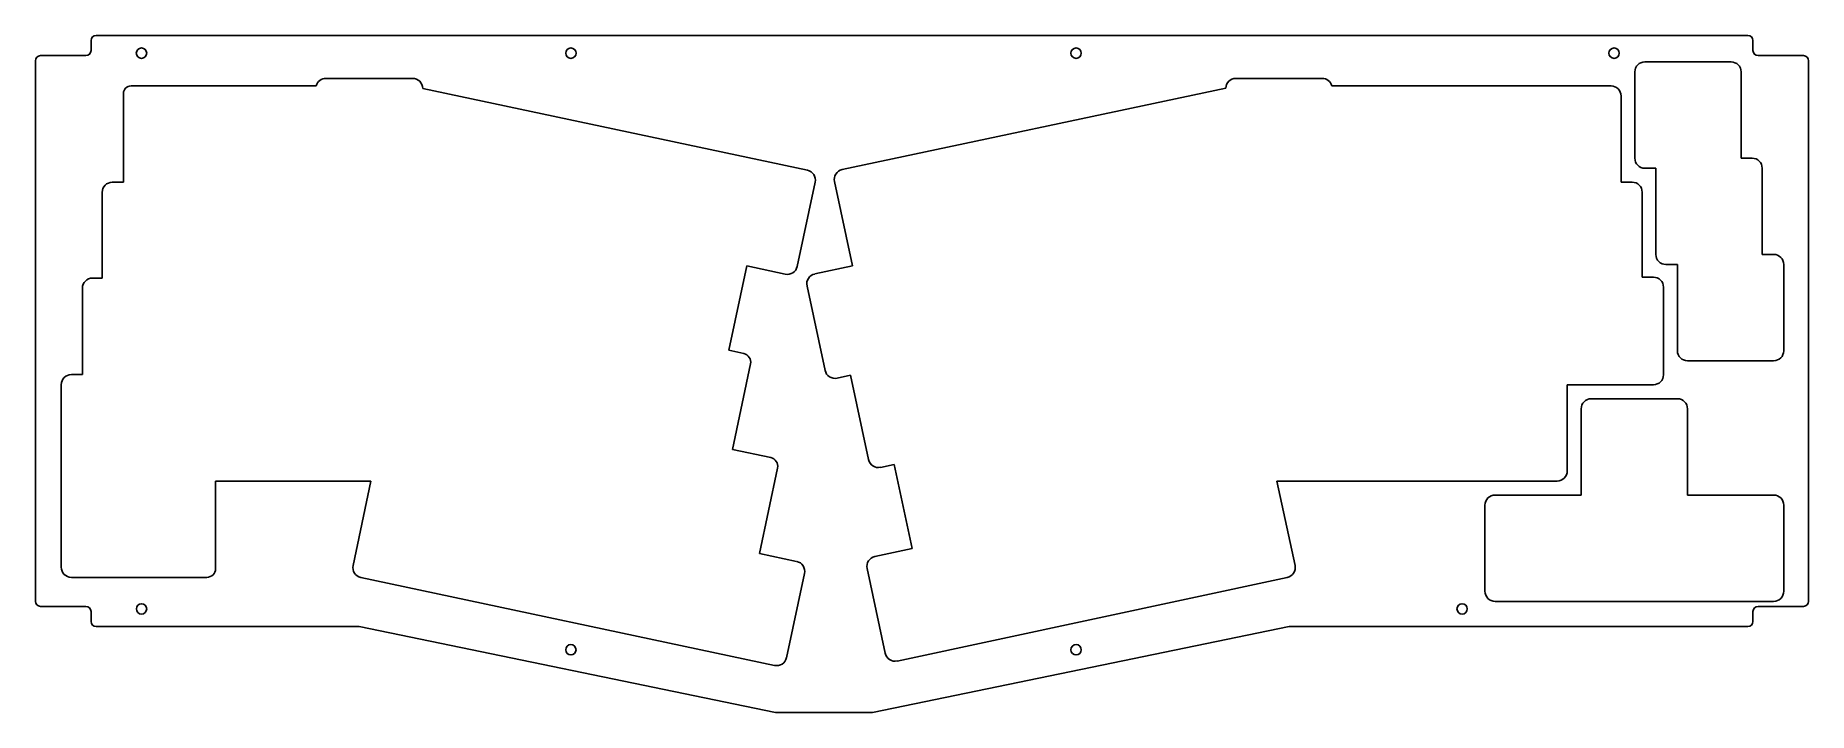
# Model space of a CAD drawing. Extents: x -157 to 194, y -223 to -89.
import ezdxf

# ---------------------------------------------------------------- set-up
doc = ezdxf.new("R2010")
doc.units = 0
doc.header["$MEASUREMENT"] = 0
doc.layers.add('MODELSKETCH_VISIBLE', color=7, linetype='CONTINUOUS')

msp = doc.modelspace()

# ---------------------------------------------------------------- linework, layer by layer
at = {"layer": 'MODELSKETCH_VISIBLE'}
for p, q in [((-145.96, -91.6), (-145.96, -89.6)), ((-144.96, -88.6), (182.04, -88.6)), ((183.04, -89.6), (183.04, -91.6)), ((-156.96, -200.6), (-156.96, -93.6)), ((-155.96, -92.6), (-146.96, -92.6)), ((161.65, -93.83), (178.7, -93.83)), ((184.04, -92.6), (193.04, -92.6)), ((194.04, -93.6), (194.04, -200.6)), ((-99.44, -97.09), (-82.3, -97.09)), ((80.68, -97.09), (97.74, -97.09)), ((159.65, -112.88), (159.65, -95.83)), ((180.7, -95.83), (180.7, -112.88)), ((-139.54, -117.65), (-139.54, -100.09)), ((-138.04, -98.59), (-101.38, -98.59)), ((-80.3, -99.09), (-4.15, -115.27)), ((2.75, -115.15), (78.68, -99.06)), ((99.67, -98.59), (154.94, -98.59)), ((156.94, -100.59), (156.94, -117.63)), ((163.82, -114.88), (161.65, -114.88)), ((163.82, -131.93), (163.82, -114.88)), ((180.7, -112.88), (182.87, -112.88)), ((184.87, -114.88), (184.87, -131.93)), ((-141.75, -117.65), (-139.54, -117.65)), ((-2.61, -117.65), (-6.15, -134.3)), ((4.78, -134.22), (1.21, -117.53)), ((156.94, -117.63), (159.11, -117.63)), ((-143.75, -136.63), (-143.75, -119.65)), ((161.11, -119.63), (161.11, -136.44)), ((184.87, -131.93), (187.14, -131.93)), ((-145.66, -136.63), (-143.75, -136.63)), ((-16.16, -134.21), (-19.71, -150.92)), ((-8.52, -135.84), (-16.16, -134.21)), ((-2.68, -135.81), (4.78, -134.22)), ((161.11, -136.44), (163.33, -136.44)), ((168.09, -133.93), (165.82, -133.93)), ((168.09, -150.99), (168.09, -133.93)), ((189.14, -133.93), (189.14, -150.99)), ((-147.66, -155.72), (-147.66, -138.63)), ((-0.65, -154.88), (-4.22, -138.19)), ((165.33, -138.43), (165.33, -155.74)), ((-19.71, -150.92), (-16.75, -151.54)), ((-15.41, -153.62), (-19, -170.54)), ((187.14, -152.99), (170.09, -152.99)), ((-151.85, -193.85), (-151.85, -157.72)), ((-149.85, -155.72), (-147.66, -155.72)), ((4.39, -155.85), (1.73, -156.42)), ((7.96, -172.54), (4.39, -155.85)), ((163.33, -157.74), (146.28, -157.74)), ((146.28, -157.74), (146.28, -174.79)), ((151.04, -160.51), (168.09, -160.51)), ((149.04, -179.56), (149.04, -162.51)), ((170.09, -162.51), (170.09, -179.56)), ((-19, -170.54), (-11.4, -172.15)), ((-10.05, -174.23), (-13.64, -191.12)), ((13.02, -173.5), (10.33, -174.08)), ((16.59, -190.14), (13.02, -173.5)), ((-121.29, -176.79), (-121.29, -194.12)), ((-90.54, -176.79), (-121.29, -176.79)), ((-94.09, -193.51), (-90.54, -176.79)), ((88.82, -176.79), (92.39, -193.5)), ((144.28, -176.79), (88.82, -176.79)), ((129.99, -198.61), (129.99, -181.56)), ((131.99, -179.56), (149.04, -179.56)), ((170.09, -179.56), (187.14, -179.56)), ((189.14, -181.56), (189.14, -198.61)), ((-13.64, -191.12), (-6.27, -192.69)), ((9.21, -191.72), (16.59, -190.14)), ((-123.02, -195.85), (-149.85, -195.85)), ((-10.65, -213.29), (-92.55, -195.88)), ((-4.73, -195.06), (-8.27, -211.75)), ((11.26, -210.87), (7.67, -194.1)), ((90.86, -195.88), (13.63, -212.41)), ((-146.96, -201.6), (-155.96, -201.6)), ((-145.96, -204.6), (-145.96, -202.6)), ((187.14, -200.61), (131.99, -200.61)), ((183.04, -202.6), (183.04, -204.6)), ((193.04, -201.6), (184.04, -201.6)), ((-92.9, -205.6), (-144.96, -205.6)), ((-10.44, -222.61), (-92.9, -205.6)), ((91.21, -205.6), (8.75, -222.61)), ((182.04, -205.6), (91.21, -205.6)), ((8.75, -222.61), (-10.44, -222.61))]:
    msp.add_line(p, q, dxfattribs=at)
for centre, radius in [((-135.96, -92.1), 1.03), ((-50.96, -92.1), 1.03), ((49.04, -92.1), 1.03), ((155.55, -92.1), 1.03), ((-135.96, -202.1), 1.02), ((125.47, -202.1), 1.02), ((-50.96, -210.17), 1.02), ((49.04, -210.17), 1.02)]:
    msp.add_circle(centre, radius, dxfattribs=at)
for centre, radius, start, end in [((-144.96, -89.6), 1, 90, 180), ((182.04, -89.6), 1, 0, 90), ((-155.96, -93.6), 1, 90, 180), ((-146.96, -91.6), 1, 270, 0), ((161.65, -95.83), 2, 90, 180), ((178.7, -95.83), 2, 0, 90), ((184.04, -91.6), 1, 180, 270), ((193.04, -93.6), 1, 0, 90), ((-99.44, -99.09), 2, 90, 165.5231), ((-82.3, -99.09), 2, 0.0772, 90), ((80.68, -99.1), 2, 90, 178.9498), ((97.74, -99.09), 2, 14.4931, 90), ((-138.04, -100.09), 1.5, 90.0028, 180), ((154.94, -100.59), 2, 0, 90), ((-4.57, -117.23), 2, 348.0007, 78.0007), ((3.16, -117.11), 2, 101.9655, 192.0803), ((161.65, -112.88), 2, 180, 270), ((182.87, -114.88), 2, 0, 90), ((-141.75, -119.65), 2, 90, 180), ((159.11, -119.63), 2, 0, 90), ((165.82, -131.93), 2, 180, 270), ((187.14, -133.93), 2, 0, 90), ((-145.66, -138.63), 2, 90, 180), ((-8.1, -133.88), 2, 258.0007, 348.0007), ((-2.26, -137.77), 2, 102.0803, 192.0803), ((163.33, -138.44), 2, 0.1301, 90), ((-17.12, -153.26), 1.75, 348.0007, 78.0007), ((170.09, -150.99), 2, 180, 270), ((187.14, -150.99), 2, 270, 0), ((-149.85, -157.72), 2, 90, 180), ((1.31, -154.47), 2, 192.0803, 282.0803), ((163.33, -155.74), 2, 270, 0), ((151.04, -162.51), 2, 90, 180), ((168.09, -162.51), 2, 0, 90), ((-11.76, -173.86), 1.75, 348.0007, 78.0007), ((9.92, -172.12), 2, 192.0803, 282.0803), ((144.28, -174.79), 2, 270, 0), ((131.99, -181.56), 2, 90, 180), ((187.14, -181.56), 2, 0, 90), ((-6.68, -194.65), 2, 348.0007, 78.0007), ((9.63, -193.68), 2, 102.0803, 192.0803), ((-149.85, -193.85), 2, 180, 270), ((-123.02, -194.12), 1.73, 270, 0), ((-92.13, -193.92), 2, 168.0007, 258.0007), ((90.44, -193.92), 2, 282.0803, 12.0803), ((131.99, -198.61), 2, 180, 270), ((187.14, -198.61), 2, 270, 0), ((-155.96, -200.6), 1, 180, 270), ((-146.96, -202.6), 1, 0, 90), ((184.04, -202.6), 1, 90, 180), ((193.04, -200.6), 1, 270, 0), ((-144.96, -204.6), 1, 180, 270), ((182.04, -204.6), 1, 270, 0), ((-10.23, -211.33), 2, 258.0007, 348.0007), ((13.22, -210.45), 2, 192.0803, 282.0803)]:
    msp.add_arc(centre, radius, start, end, dxfattribs=at)

doc.saveas('drawing.dxf')
